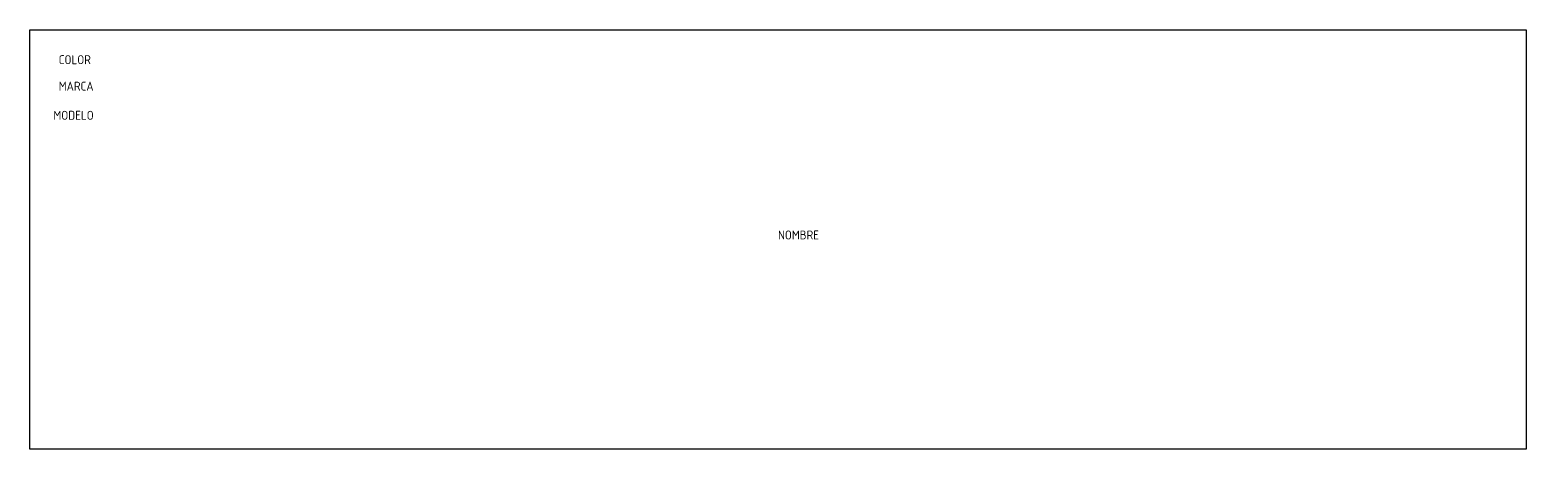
# Model space of a CAD drawing. Header units: millimetres. Extents: x 1222 to 3722, y 1236 to 1936.
import ezdxf

# ---------------------------------------------------------------- set-up
doc = ezdxf.new("R2010")
doc.units = ezdxf.units.MM
doc.layers.add('Escritorio 3', color=7, linetype='Continuous')
doc.styles.add('Atributos', font='isocp_IV25.ttf')

msp = doc.modelspace()

# ---------------------------------------------------------------- linework, layer by layer
at = {"layer": 'Escritorio 3'}
msp.add_lwpolyline([(1222.1, 1936), (3722.1, 1936), (3722.1, 1236), (1222.1, 1236)], close=True, dxfattribs=at)

# ---------------------------------------------------------------- texts
at = {"layer": 'Escritorio 3', "style": 'Atributos'}
for tag, p, s, flags in [('COLOR', (1270.3, 1878.8), '', 1), ('MARCA', (1270.3, 1834.6), '', 1), ('MODELO', (1261.4, 1785.9), '', 1), ('NOMBRE', (2472.1, 1586), 'Escritorio pequeño', 8)]:
    msp.add_attdef(tag, p, s, height=15, dxfattribs=dict(at, flags=flags))

doc.saveas('drawing.dxf')
